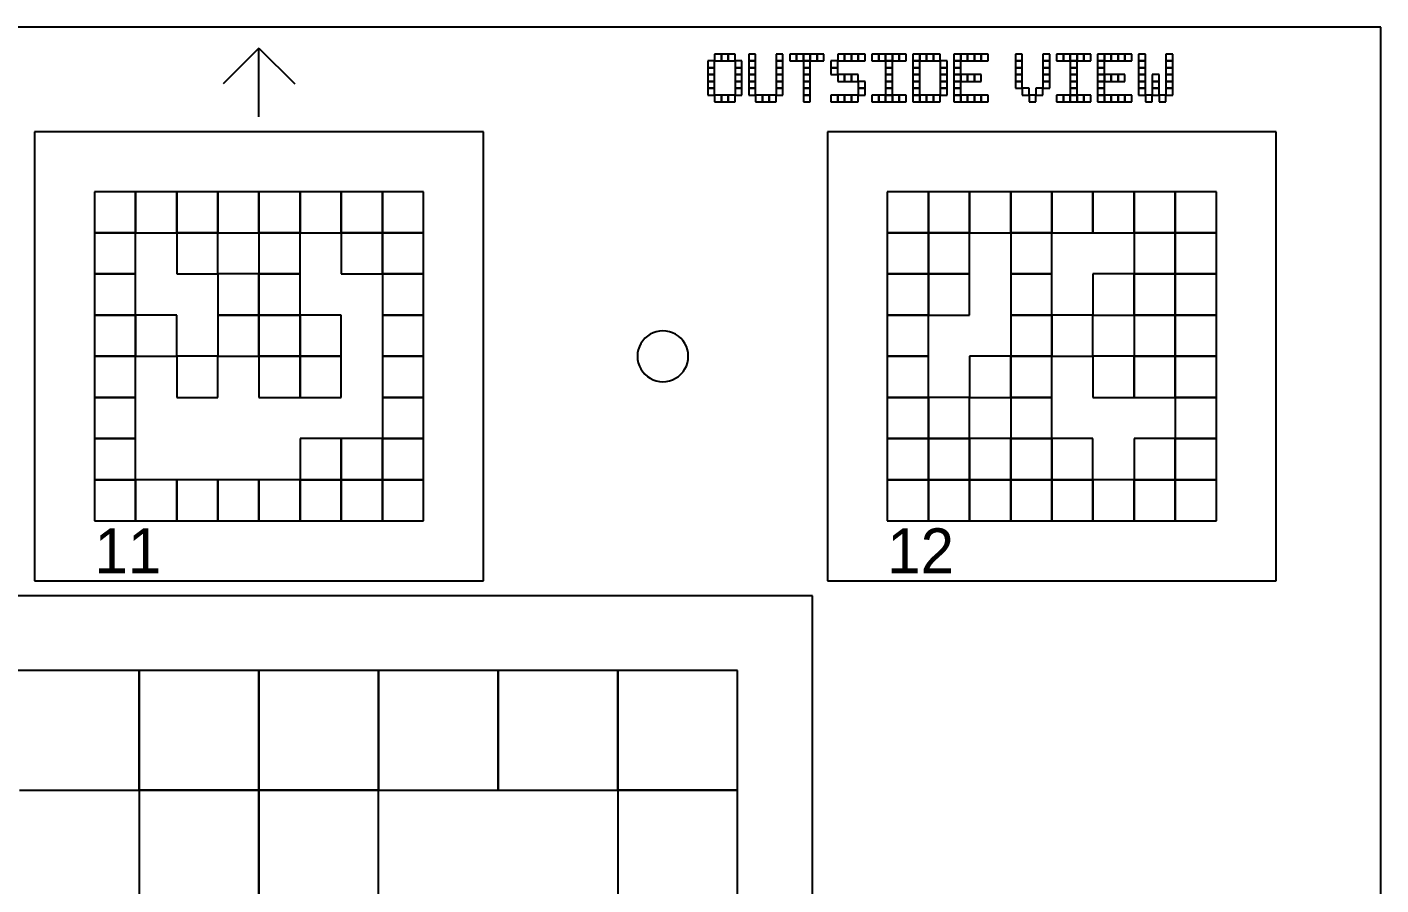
# Model space of a CAD drawing. Extents: x 0 to 490, y -8 to 329.
# Drawn here: x 229.5 to 320, y 262.7 to 320 of the extents above; entities that cross this region are included whole.
import ezdxf

# ---------------------------------------------------------------- set-up
doc = ezdxf.new("R2010")
doc.units = 0
for name, color, linetype in [('BLACK_POCKET', 7, 'CONTINUOUS'), ('BOARD_TEXT', 2, 'CONTINUOUS'), ('CUT', 1, 'CONTINUOUS'), ('LABEL', 3, 'CONTINUOUS'), ('MOUNT_HOLE', 5, 'CONTINUOUS'), ('ORIENTATION', 1, 'CONTINUOUS'), ('QUIET_ZONE', 4, 'CONTINUOUS'), ('TAG_BOUNDARY', 8, 'CONTINUOUS')]:
    doc.layers.add(name, color=color, linetype=linetype)

msp = doc.modelspace()

# ---------------------------------------------------------------- linework, layer by layer
at = {"layer": 'BLACK_POCKET'}
for p, q in [((236.75, 309), (234, 309)), ((234, 309), (234, 306.25)), ((236.75, 306.25), (236.75, 309)), ((239.5, 309), (236.75, 309)), ((236.75, 309), (236.75, 306.25)), ((239.5, 306.25), (239.5, 309)), ((242.25, 309), (239.5, 309)), ((239.5, 309), (239.5, 306.25)), ((242.25, 306.25), (242.25, 309)), ((245, 309), (242.25, 309)), ((242.25, 309), (242.25, 306.25)), ((245, 306.25), (245, 309)), ((247.75, 309), (245, 309)), ((245, 309), (245, 306.25)), ((247.75, 306.25), (247.75, 309)), ((250.5, 309), (247.75, 309)), ((247.75, 309), (247.75, 306.25)), ((250.5, 306.25), (250.5, 309)), ((253.25, 309), (250.5, 309)), ((250.5, 309), (250.5, 306.25)), ((253.25, 306.25), (253.25, 309)), ((256, 309), (253.25, 309)), ((253.25, 309), (253.25, 306.25)), ((256, 306.25), (256, 309)), ((289.75, 309), (287, 309)), ((287, 309), (287, 306.25)), ((289.75, 306.25), (289.75, 309)), ((292.5, 309), (289.75, 309)), ((289.75, 309), (289.75, 306.25)), ((292.5, 306.25), (292.5, 309)), ((295.25, 309), (292.5, 309)), ((292.5, 309), (292.5, 306.25)), ((295.25, 306.25), (295.25, 309)), ((298, 309), (295.25, 309)), ((295.25, 309), (295.25, 306.25)), ((298, 306.25), (298, 309)), ((300.75, 309), (298, 309)), ((298, 309), (298, 306.25)), ((300.75, 306.25), (300.75, 309)), ((303.5, 309), (300.75, 309)), ((300.75, 309), (300.75, 306.25)), ((303.5, 306.25), (303.5, 309)), ((306.25, 309), (303.5, 309)), ((303.5, 309), (303.5, 306.25)), ((306.25, 306.25), (306.25, 309)), ((309, 309), (306.25, 309)), ((306.25, 309), (306.25, 306.25)), ((309, 306.25), (309, 309)), ((234, 306.25), (236.75, 306.25)), ((236.75, 306.25), (234, 306.25)), ((234, 306.25), (234, 303.5)), ((236.75, 306.25), (239.5, 306.25)), ((236.75, 303.5), (236.75, 306.25)), ((239.5, 306.25), (242.25, 306.25)), ((242.25, 306.25), (239.5, 306.25)), ((239.5, 306.25), (239.5, 303.5)), ((242.25, 306.25), (245, 306.25)), ((242.25, 303.5), (242.25, 306.25)), ((245, 306.25), (247.75, 306.25)), ((247.75, 306.25), (245, 306.25)), ((245, 306.25), (245, 303.5)), ((247.75, 306.25), (250.5, 306.25)), ((247.75, 303.5), (247.75, 306.25)), ((250.5, 306.25), (253.25, 306.25)), ((253.25, 306.25), (250.5, 306.25)), ((250.5, 306.25), (250.5, 303.5)), ((253.25, 306.25), (256, 306.25)), ((253.25, 303.5), (253.25, 306.25)), ((256, 306.25), (253.25, 306.25)), ((253.25, 306.25), (253.25, 303.5)), ((256, 303.5), (256, 306.25)), ((287, 306.25), (289.75, 306.25)), ((289.75, 306.25), (287, 306.25)), ((287, 306.25), (287, 303.5)), ((289.75, 306.25), (292.5, 306.25)), ((289.75, 303.5), (289.75, 306.25)), ((292.5, 306.25), (289.75, 306.25)), ((289.75, 306.25), (289.75, 303.5)), ((292.5, 306.25), (295.25, 306.25)), ((292.5, 303.5), (292.5, 306.25)), ((295.25, 306.25), (298, 306.25)), ((298, 306.25), (295.25, 306.25)), ((295.25, 306.25), (295.25, 303.5)), ((298, 306.25), (300.75, 306.25)), ((298, 303.5), (298, 306.25)), ((300.75, 306.25), (303.5, 306.25)), ((303.5, 306.25), (306.25, 306.25)), ((306.25, 306.25), (303.5, 306.25)), ((303.5, 306.25), (303.5, 303.5)), ((306.25, 306.25), (309, 306.25)), ((306.25, 303.5), (306.25, 306.25)), ((309, 306.25), (306.25, 306.25)), ((306.25, 306.25), (306.25, 303.5)), ((309, 303.5), (309, 306.25)), ((234, 303.5), (236.75, 303.5)), ((236.75, 303.5), (234, 303.5)), ((234, 303.5), (234, 300.75)), ((236.75, 300.75), (236.75, 303.5)), ((239.5, 303.5), (242.25, 303.5)), ((245, 303.5), (242.25, 303.5)), ((242.25, 303.5), (242.25, 300.75)), ((245, 303.5), (247.75, 303.5)), ((245, 300.75), (245, 303.5)), ((247.75, 303.5), (245, 303.5)), ((245, 303.5), (245, 300.75)), ((247.75, 300.75), (247.75, 303.5)), ((250.5, 303.5), (253.25, 303.5)), ((253.25, 303.5), (256, 303.5)), ((256, 303.5), (253.25, 303.5)), ((253.25, 303.5), (253.25, 300.75)), ((256, 300.75), (256, 303.5)), ((287, 303.5), (289.75, 303.5)), ((289.75, 303.5), (287, 303.5)), ((287, 303.5), (287, 300.75)), ((289.75, 303.5), (292.5, 303.5)), ((289.75, 300.75), (289.75, 303.5)), ((292.5, 303.5), (289.75, 303.5)), ((289.75, 303.5), (289.75, 300.75)), ((292.5, 300.75), (292.5, 303.5)), ((295.25, 303.5), (298, 303.5)), ((298, 303.5), (295.25, 303.5)), ((295.25, 303.5), (295.25, 300.75)), ((298, 300.75), (298, 303.5)), ((303.5, 303.5), (300.75, 303.5)), ((300.75, 303.5), (300.75, 300.75)), ((303.5, 303.5), (306.25, 303.5)), ((303.5, 300.75), (303.5, 303.5)), ((306.25, 303.5), (303.5, 303.5)), ((303.5, 303.5), (303.5, 300.75)), ((306.25, 303.5), (309, 303.5)), ((306.25, 300.75), (306.25, 303.5)), ((309, 303.5), (306.25, 303.5)), ((306.25, 303.5), (306.25, 300.75)), ((309, 300.75), (309, 303.5)), ((234, 300.75), (236.75, 300.75)), ((236.75, 300.75), (234, 300.75)), ((234, 300.75), (234, 298)), ((236.75, 298), (236.75, 300.75)), ((239.5, 300.75), (236.75, 300.75)), ((236.75, 300.75), (236.75, 298)), ((239.5, 298), (239.5, 300.75)), ((242.25, 300.75), (245, 300.75)), ((245, 300.75), (242.25, 300.75)), ((242.25, 300.75), (242.25, 298)), ((245, 300.75), (247.75, 300.75)), ((245, 298), (245, 300.75)), ((247.75, 300.75), (245, 300.75)), ((245, 300.75), (245, 298)), ((247.75, 298), (247.75, 300.75)), ((250.5, 300.75), (247.75, 300.75)), ((247.75, 300.75), (247.75, 298)), ((250.5, 298), (250.5, 300.75)), ((253.25, 300.75), (256, 300.75)), ((256, 300.75), (253.25, 300.75)), ((253.25, 300.75), (253.25, 298)), ((256, 298), (256, 300.75)), ((287, 300.75), (289.75, 300.75)), ((289.75, 300.75), (287, 300.75)), ((287, 300.75), (287, 298)), ((289.75, 300.75), (292.5, 300.75)), ((289.75, 298), (289.75, 300.75)), ((295.25, 300.75), (298, 300.75)), ((298, 300.75), (295.25, 300.75)), ((295.25, 300.75), (295.25, 298)), ((298, 298), (298, 300.75)), ((300.75, 300.75), (298, 300.75)), ((298, 300.75), (298, 298)), ((300.75, 300.75), (303.5, 300.75)), ((300.75, 298), (300.75, 300.75)), ((303.5, 300.75), (306.25, 300.75)), ((306.25, 300.75), (303.5, 300.75)), ((303.5, 300.75), (303.5, 298)), ((306.25, 300.75), (309, 300.75)), ((306.25, 298), (306.25, 300.75)), ((309, 300.75), (306.25, 300.75)), ((306.25, 300.75), (306.25, 298)), ((309, 298), (309, 300.75)), ((234, 298), (236.75, 298)), ((236.75, 298), (234, 298)), ((234, 298), (234, 295.25)), ((236.75, 298), (239.5, 298)), ((236.75, 295.25), (236.75, 298)), ((242.25, 298), (239.5, 298)), ((239.5, 298), (239.5, 295.25)), ((242.25, 298), (245, 298)), ((242.25, 295.25), (242.25, 298)), ((245, 298), (247.75, 298)), ((247.75, 298), (245, 298)), ((245, 298), (245, 295.25)), ((247.75, 298), (250.5, 298)), ((247.75, 295.25), (247.75, 298)), ((250.5, 298), (247.75, 298)), ((247.75, 298), (247.75, 295.25)), ((250.5, 295.25), (250.5, 298)), ((253.25, 298), (256, 298)), ((256, 298), (253.25, 298)), ((253.25, 298), (253.25, 295.25)), ((256, 295.25), (256, 298)), ((287, 298), (289.75, 298)), ((289.75, 298), (287, 298)), ((287, 298), (287, 295.25)), ((289.75, 295.25), (289.75, 298)), ((295.25, 298), (292.5, 298)), ((292.5, 298), (292.5, 295.25)), ((295.25, 298), (298, 298)), ((295.25, 295.25), (295.25, 298)), ((298, 298), (295.25, 298)), ((295.25, 298), (295.25, 295.25)), ((298, 298), (300.75, 298)), ((298, 295.25), (298, 298)), ((303.5, 298), (300.75, 298)), ((300.75, 298), (300.75, 295.25)), ((303.5, 298), (306.25, 298)), ((303.5, 295.25), (303.5, 298)), ((306.25, 298), (303.5, 298)), ((303.5, 298), (303.5, 295.25)), ((306.25, 298), (309, 298)), ((306.25, 295.25), (306.25, 298)), ((309, 298), (306.25, 298)), ((306.25, 298), (306.25, 295.25)), ((309, 295.25), (309, 298)), ((234, 295.25), (236.75, 295.25)), ((236.75, 295.25), (234, 295.25)), ((234, 295.25), (234, 292.5)), ((236.75, 292.5), (236.75, 295.25)), ((239.5, 295.25), (242.25, 295.25)), ((245, 295.25), (247.75, 295.25)), ((247.75, 295.25), (250.5, 295.25)), ((253.25, 295.25), (256, 295.25)), ((256, 295.25), (253.25, 295.25)), ((253.25, 295.25), (253.25, 292.5)), ((256, 292.5), (256, 295.25)), ((287, 295.25), (289.75, 295.25)), ((289.75, 295.25), (287, 295.25)), ((287, 295.25), (287, 292.5)), ((289.75, 292.5), (289.75, 295.25)), ((292.5, 295.25), (289.75, 295.25)), ((289.75, 295.25), (289.75, 292.5)), ((292.5, 295.25), (295.25, 295.25)), ((292.5, 292.5), (292.5, 295.25)), ((295.25, 295.25), (298, 295.25)), ((298, 295.25), (295.25, 295.25)), ((295.25, 295.25), (295.25, 292.5)), ((298, 292.5), (298, 295.25)), ((300.75, 295.25), (303.5, 295.25)), ((303.5, 295.25), (306.25, 295.25)), ((306.25, 295.25), (309, 295.25)), ((309, 295.25), (306.25, 295.25)), ((306.25, 295.25), (306.25, 292.5)), ((309, 292.5), (309, 295.25)), ((234, 292.5), (236.75, 292.5)), ((236.75, 292.5), (234, 292.5)), ((234, 292.5), (234, 289.75)), ((236.75, 289.75), (236.75, 292.5)), ((250.5, 292.5), (247.75, 292.5)), ((247.75, 292.5), (247.75, 289.75)), ((250.5, 289.75), (250.5, 292.5)), ((253.25, 292.5), (250.5, 292.5)), ((250.5, 292.5), (250.5, 289.75)), ((253.25, 292.5), (256, 292.5)), ((253.25, 289.75), (253.25, 292.5)), ((256, 292.5), (253.25, 292.5)), ((253.25, 292.5), (253.25, 289.75)), ((256, 289.75), (256, 292.5)), ((287, 292.5), (289.75, 292.5)), ((289.75, 292.5), (287, 292.5)), ((287, 292.5), (287, 289.75)), ((289.75, 292.5), (292.5, 292.5)), ((289.75, 289.75), (289.75, 292.5)), ((292.5, 292.5), (289.75, 292.5)), ((289.75, 292.5), (289.75, 289.75)), ((292.5, 289.75), (292.5, 292.5)), ((295.25, 292.5), (292.5, 292.5)), ((292.5, 292.5), (292.5, 289.75)), ((295.25, 292.5), (298, 292.5)), ((295.25, 289.75), (295.25, 292.5)), ((298, 292.5), (295.25, 292.5)), ((295.25, 292.5), (295.25, 289.75)), ((298, 289.75), (298, 292.5)), ((300.75, 292.5), (298, 292.5)), ((298, 292.5), (298, 289.75)), ((300.75, 289.75), (300.75, 292.5)), ((306.25, 292.5), (303.5, 292.5)), ((303.5, 292.5), (303.5, 289.75)), ((306.25, 292.5), (309, 292.5)), ((306.25, 289.75), (306.25, 292.5)), ((309, 292.5), (306.25, 292.5)), ((306.25, 292.5), (306.25, 289.75)), ((309, 289.75), (309, 292.5)), ((234, 289.75), (236.75, 289.75)), ((236.75, 289.75), (234, 289.75)), ((234, 289.75), (234, 287)), ((236.75, 287), (236.75, 289.75)), ((239.5, 289.75), (236.75, 289.75)), ((236.75, 289.75), (236.75, 287)), ((239.5, 287), (239.5, 289.75)), ((242.25, 289.75), (239.5, 289.75)), ((239.5, 289.75), (239.5, 287)), ((242.25, 287), (242.25, 289.75)), ((245, 289.75), (242.25, 289.75)), ((242.25, 289.75), (242.25, 287)), ((245, 287), (245, 289.75)), ((247.75, 289.75), (245, 289.75)), ((245, 289.75), (245, 287)), ((247.75, 289.75), (250.5, 289.75)), ((247.75, 287), (247.75, 289.75)), ((250.5, 289.75), (247.75, 289.75)), ((247.75, 289.75), (247.75, 287)), ((250.5, 289.75), (253.25, 289.75)), ((250.5, 287), (250.5, 289.75)), ((253.25, 289.75), (250.5, 289.75)), ((250.5, 289.75), (250.5, 287)), ((253.25, 289.75), (256, 289.75)), ((253.25, 287), (253.25, 289.75)), ((256, 289.75), (253.25, 289.75)), ((253.25, 289.75), (253.25, 287)), ((256, 287), (256, 289.75)), ((287, 289.75), (289.75, 289.75)), ((289.75, 289.75), (287, 289.75)), ((287, 289.75), (287, 287)), ((289.75, 289.75), (292.5, 289.75)), ((289.75, 287), (289.75, 289.75)), ((292.5, 289.75), (289.75, 289.75)), ((289.75, 289.75), (289.75, 287)), ((292.5, 289.75), (295.25, 289.75)), ((292.5, 287), (292.5, 289.75)), ((295.25, 289.75), (292.5, 289.75)), ((292.5, 289.75), (292.5, 287)), ((295.25, 289.75), (298, 289.75)), ((295.25, 287), (295.25, 289.75)), ((298, 289.75), (295.25, 289.75)), ((295.25, 289.75), (295.25, 287)), ((298, 289.75), (300.75, 289.75)), ((298, 287), (298, 289.75)), ((300.75, 289.75), (298, 289.75)), ((298, 289.75), (298, 287)), ((300.75, 287), (300.75, 289.75)), ((303.5, 289.75), (300.75, 289.75)), ((300.75, 289.75), (300.75, 287)), ((303.5, 289.75), (306.25, 289.75)), ((303.5, 287), (303.5, 289.75)), ((306.25, 289.75), (303.5, 289.75)), ((303.5, 289.75), (303.5, 287)), ((306.25, 289.75), (309, 289.75)), ((306.25, 287), (306.25, 289.75)), ((309, 289.75), (306.25, 289.75)), ((306.25, 289.75), (306.25, 287)), ((309, 287), (309, 289.75)), ((234, 287), (236.75, 287)), ((236.75, 287), (239.5, 287)), ((239.5, 287), (242.25, 287)), ((242.25, 287), (245, 287)), ((245, 287), (247.75, 287)), ((247.75, 287), (250.5, 287)), ((250.5, 287), (253.25, 287)), ((253.25, 287), (256, 287)), ((287, 287), (289.75, 287)), ((289.75, 287), (292.5, 287)), ((292.5, 287), (295.25, 287)), ((295.25, 287), (298, 287)), ((298, 287), (300.75, 287)), ((300.75, 287), (303.5, 287)), ((303.5, 287), (306.25, 287)), ((306.25, 287), (309, 287)), ((237, 277), (229, 277)), ((237, 269), (237, 277)), ((245, 277), (237, 277)), ((237, 277), (237, 269)), ((245, 269), (245, 277)), ((253, 277), (245, 277)), ((245, 277), (245, 269)), ((253, 269), (253, 277)), ((261, 277), (253, 277)), ((253, 277), (253, 269)), ((261, 269), (261, 277)), ((269, 277), (261, 277)), ((261, 277), (261, 269)), ((269, 269), (269, 277)), ((277, 277), (269, 277)), ((269, 277), (269, 269)), ((277, 269), (277, 277)), ((229, 269), (237, 269)), ((237, 269), (245, 269)), ((245, 269), (237, 269)), ((237, 269), (237, 261)), ((245, 269), (253, 269)), ((245, 261), (245, 269)), ((253, 269), (245, 269)), ((245, 269), (245, 261)), ((253, 269), (261, 269)), ((253, 261), (253, 269)), ((261, 269), (269, 269)), ((269, 269), (277, 269)), ((277, 269), (269, 269)), ((269, 269), (269, 261)), ((277, 261), (277, 269))]:
    msp.add_line(p, q, dxfattribs=at)
at = {"layer": 'BOARD_TEXT'}
for p, q in [((275.457143, 317.742857), (275, 317.742857)), ((275, 317.742857), (275, 317.285714)), ((275.914286, 318.2), (275.457143, 318.2)), ((275.457143, 318.2), (275.457143, 317.742857)), ((275.457143, 317.742857), (275.914286, 317.742857)), ((275.457143, 317.285714), (275.457143, 317.742857)), ((275.914286, 317.742857), (275.914286, 318.2)), ((276.371429, 318.2), (275.914286, 318.2)), ((275.914286, 318.2), (275.914286, 317.742857)), ((275.914286, 317.742857), (276.371429, 317.742857)), ((276.371429, 317.742857), (276.371429, 318.2)), ((276.828571, 318.2), (276.371429, 318.2)), ((276.371429, 318.2), (276.371429, 317.742857)), ((276.371429, 317.742857), (276.828571, 317.742857)), ((276.828571, 317.742857), (276.828571, 318.2)), ((277.285714, 317.742857), (276.828571, 317.742857)), ((276.828571, 317.742857), (276.828571, 317.285714)), ((277.285714, 317.285714), (277.285714, 317.742857)), ((278.2, 318.2), (277.742857, 318.2)), ((277.742857, 318.2), (277.742857, 317.742857)), ((277.742857, 317.742857), (278.2, 317.742857)), ((278.2, 317.742857), (277.742857, 317.742857)), ((277.742857, 317.742857), (277.742857, 317.285714)), ((278.2, 317.742857), (278.2, 318.2)), ((278.2, 317.285714), (278.2, 317.742857)), ((280.028571, 318.2), (279.571429, 318.2)), ((279.571429, 318.2), (279.571429, 317.742857)), ((279.571429, 317.742857), (280.028571, 317.742857)), ((280.028571, 317.742857), (279.571429, 317.742857)), ((279.571429, 317.742857), (279.571429, 317.285714)), ((280.028571, 317.742857), (280.028571, 318.2)), ((280.028571, 317.285714), (280.028571, 317.742857)), ((280.942857, 318.2), (280.485714, 318.2)), ((280.485714, 318.2), (280.485714, 317.742857)), ((280.485714, 317.742857), (280.942857, 317.742857)), ((280.942857, 317.742857), (280.942857, 318.2)), ((281.4, 318.2), (280.942857, 318.2)), ((280.942857, 318.2), (280.942857, 317.742857)), ((280.942857, 317.742857), (281.4, 317.742857)), ((281.4, 317.742857), (281.4, 318.2)), ((281.857143, 318.2), (281.4, 318.2)), ((281.4, 318.2), (281.4, 317.742857)), ((281.4, 317.742857), (281.857143, 317.742857)), ((281.857143, 317.742857), (281.4, 317.742857)), ((281.4, 317.742857), (281.4, 317.285714)), ((281.857143, 317.742857), (281.857143, 318.2)), ((282.314286, 318.2), (281.857143, 318.2)), ((281.857143, 318.2), (281.857143, 317.742857)), ((281.857143, 317.742857), (282.314286, 317.742857)), ((281.857143, 317.285714), (281.857143, 317.742857)), ((282.314286, 317.742857), (282.314286, 318.2)), ((282.771429, 318.2), (282.314286, 318.2)), ((282.314286, 318.2), (282.314286, 317.742857)), ((282.314286, 317.742857), (282.771429, 317.742857)), ((282.771429, 317.742857), (282.771429, 318.2)), ((283.685714, 317.742857), (283.228571, 317.742857)), ((283.228571, 317.742857), (283.228571, 317.285714)), ((284.142857, 318.2), (283.685714, 318.2)), ((283.685714, 318.2), (283.685714, 317.742857)), ((283.685714, 317.742857), (284.142857, 317.742857)), ((283.685714, 317.285714), (283.685714, 317.742857)), ((284.142857, 317.742857), (284.142857, 318.2)), ((284.6, 318.2), (284.142857, 318.2)), ((284.142857, 318.2), (284.142857, 317.742857)), ((284.142857, 317.742857), (284.6, 317.742857)), ((284.6, 317.742857), (284.6, 318.2)), ((285.057143, 318.2), (284.6, 318.2)), ((284.6, 318.2), (284.6, 317.742857)), ((284.6, 317.742857), (285.057143, 317.742857)), ((285.057143, 317.742857), (285.057143, 318.2)), ((285.514286, 318.2), (285.057143, 318.2)), ((285.057143, 318.2), (285.057143, 317.742857)), ((285.057143, 317.742857), (285.514286, 317.742857)), ((285.514286, 317.742857), (285.514286, 318.2)), ((286.428571, 318.2), (285.971429, 318.2)), ((285.971429, 318.2), (285.971429, 317.742857)), ((285.971429, 317.742857), (286.428571, 317.742857)), ((286.428571, 317.742857), (286.428571, 318.2)), ((286.885714, 318.2), (286.428571, 318.2)), ((286.428571, 318.2), (286.428571, 317.742857)), ((286.428571, 317.742857), (286.885714, 317.742857)), ((286.885714, 317.742857), (286.885714, 318.2)), ((287.342857, 318.2), (286.885714, 318.2)), ((286.885714, 318.2), (286.885714, 317.742857)), ((286.885714, 317.742857), (287.342857, 317.742857)), ((287.342857, 317.742857), (286.885714, 317.742857)), ((286.885714, 317.742857), (286.885714, 317.285714)), ((287.342857, 317.742857), (287.342857, 318.2)), ((287.8, 318.2), (287.342857, 318.2)), ((287.342857, 318.2), (287.342857, 317.742857)), ((287.342857, 317.742857), (287.8, 317.742857)), ((287.342857, 317.285714), (287.342857, 317.742857)), ((287.8, 317.742857), (287.8, 318.2)), ((288.257143, 318.2), (287.8, 318.2)), ((287.8, 318.2), (287.8, 317.742857)), ((287.8, 317.742857), (288.257143, 317.742857)), ((288.257143, 317.742857), (288.257143, 318.2)), ((289.171429, 318.2), (288.714286, 318.2)), ((288.714286, 318.2), (288.714286, 317.742857)), ((288.714286, 317.742857), (289.171429, 317.742857)), ((289.171429, 317.742857), (288.714286, 317.742857)), ((288.714286, 317.742857), (288.714286, 317.285714)), ((289.171429, 317.742857), (289.171429, 318.2)), ((289.628571, 318.2), (289.171429, 318.2)), ((289.171429, 318.2), (289.171429, 317.742857)), ((289.171429, 317.742857), (289.628571, 317.742857)), ((289.171429, 317.285714), (289.171429, 317.742857)), ((289.628571, 317.742857), (289.628571, 318.2)), ((290.085714, 318.2), (289.628571, 318.2)), ((289.628571, 318.2), (289.628571, 317.742857)), ((289.628571, 317.742857), (290.085714, 317.742857)), ((290.085714, 317.742857), (290.085714, 318.2)), ((290.542857, 318.2), (290.085714, 318.2)), ((290.085714, 318.2), (290.085714, 317.742857)), ((290.085714, 317.742857), (290.542857, 317.742857)), ((290.542857, 317.742857), (290.542857, 318.2)), ((291, 317.742857), (290.542857, 317.742857)), ((290.542857, 317.742857), (290.542857, 317.285714)), ((291, 317.285714), (291, 317.742857)), ((291.914286, 318.2), (291.457143, 318.2)), ((291.457143, 318.2), (291.457143, 317.742857)), ((291.457143, 317.742857), (291.914286, 317.742857)), ((291.914286, 317.742857), (291.457143, 317.742857)), ((291.457143, 317.742857), (291.457143, 317.285714)), ((291.914286, 317.742857), (291.914286, 318.2)), ((292.371429, 318.2), (291.914286, 318.2)), ((291.914286, 318.2), (291.914286, 317.742857)), ((291.914286, 317.742857), (292.371429, 317.742857)), ((291.914286, 317.285714), (291.914286, 317.742857)), ((292.371429, 317.742857), (292.371429, 318.2)), ((292.828571, 318.2), (292.371429, 318.2)), ((292.371429, 318.2), (292.371429, 317.742857)), ((292.371429, 317.742857), (292.828571, 317.742857)), ((292.828571, 317.742857), (292.828571, 318.2)), ((293.285714, 318.2), (292.828571, 318.2)), ((292.828571, 318.2), (292.828571, 317.742857)), ((292.828571, 317.742857), (293.285714, 317.742857)), ((293.285714, 317.742857), (293.285714, 318.2)), ((293.742857, 318.2), (293.285714, 318.2)), ((293.285714, 318.2), (293.285714, 317.742857)), ((293.285714, 317.742857), (293.742857, 317.742857)), ((293.742857, 317.742857), (293.742857, 318.2)), ((296.028571, 318.2), (295.571429, 318.2)), ((295.571429, 318.2), (295.571429, 317.742857)), ((295.571429, 317.742857), (296.028571, 317.742857)), ((296.028571, 317.742857), (295.571429, 317.742857)), ((295.571429, 317.742857), (295.571429, 317.285714)), ((296.028571, 317.742857), (296.028571, 318.2)), ((296.028571, 317.285714), (296.028571, 317.742857)), ((297.857143, 318.2), (297.4, 318.2)), ((297.4, 318.2), (297.4, 317.742857)), ((297.4, 317.742857), (297.857143, 317.742857)), ((297.857143, 317.742857), (297.4, 317.742857)), ((297.4, 317.742857), (297.4, 317.285714)), ((297.857143, 317.742857), (297.857143, 318.2)), ((297.857143, 317.285714), (297.857143, 317.742857)), ((298.771429, 318.2), (298.314286, 318.2)), ((298.314286, 318.2), (298.314286, 317.742857)), ((298.314286, 317.742857), (298.771429, 317.742857)), ((298.771429, 317.742857), (298.771429, 318.2)), ((299.228571, 318.2), (298.771429, 318.2)), ((298.771429, 318.2), (298.771429, 317.742857)), ((298.771429, 317.742857), (299.228571, 317.742857)), ((299.228571, 317.742857), (299.228571, 318.2)), ((299.685714, 318.2), (299.228571, 318.2)), ((299.228571, 318.2), (299.228571, 317.742857)), ((299.228571, 317.742857), (299.685714, 317.742857)), ((299.685714, 317.742857), (299.228571, 317.742857)), ((299.228571, 317.742857), (299.228571, 317.285714)), ((299.685714, 317.742857), (299.685714, 318.2)), ((300.142857, 318.2), (299.685714, 318.2)), ((299.685714, 318.2), (299.685714, 317.742857)), ((299.685714, 317.742857), (300.142857, 317.742857)), ((299.685714, 317.285714), (299.685714, 317.742857)), ((300.142857, 317.742857), (300.142857, 318.2)), ((300.6, 318.2), (300.142857, 318.2)), ((300.142857, 318.2), (300.142857, 317.742857)), ((300.142857, 317.742857), (300.6, 317.742857)), ((300.6, 317.742857), (300.6, 318.2)), ((301.514286, 318.2), (301.057143, 318.2)), ((301.057143, 318.2), (301.057143, 317.742857)), ((301.057143, 317.742857), (301.514286, 317.742857)), ((301.514286, 317.742857), (301.057143, 317.742857)), ((301.057143, 317.742857), (301.057143, 317.285714)), ((301.514286, 317.742857), (301.514286, 318.2)), ((301.971429, 318.2), (301.514286, 318.2)), ((301.514286, 318.2), (301.514286, 317.742857)), ((301.514286, 317.742857), (301.971429, 317.742857)), ((301.514286, 317.285714), (301.514286, 317.742857)), ((301.971429, 317.742857), (301.971429, 318.2)), ((302.428571, 318.2), (301.971429, 318.2)), ((301.971429, 318.2), (301.971429, 317.742857)), ((301.971429, 317.742857), (302.428571, 317.742857)), ((302.428571, 317.742857), (302.428571, 318.2)), ((302.885714, 318.2), (302.428571, 318.2)), ((302.428571, 318.2), (302.428571, 317.742857)), ((302.428571, 317.742857), (302.885714, 317.742857)), ((302.885714, 317.742857), (302.885714, 318.2)), ((303.342857, 318.2), (302.885714, 318.2)), ((302.885714, 318.2), (302.885714, 317.742857)), ((302.885714, 317.742857), (303.342857, 317.742857)), ((303.342857, 317.742857), (303.342857, 318.2)), ((304.257143, 318.2), (303.8, 318.2)), ((303.8, 318.2), (303.8, 317.742857)), ((303.8, 317.742857), (304.257143, 317.742857)), ((304.257143, 317.742857), (303.8, 317.742857)), ((303.8, 317.742857), (303.8, 317.285714)), ((304.257143, 317.742857), (304.257143, 318.2)), ((304.257143, 317.285714), (304.257143, 317.742857)), ((306.085714, 318.2), (305.628571, 318.2)), ((305.628571, 318.2), (305.628571, 317.742857)), ((305.628571, 317.742857), (306.085714, 317.742857)), ((306.085714, 317.742857), (305.628571, 317.742857)), ((305.628571, 317.742857), (305.628571, 317.285714)), ((306.085714, 317.742857), (306.085714, 318.2)), ((306.085714, 317.285714), (306.085714, 317.742857)), ((275, 317.285714), (275.457143, 317.285714)), ((275.457143, 317.285714), (275, 317.285714)), ((275, 317.285714), (275, 316.828571)), ((275, 316.828571), (275.457143, 316.828571)), ((275.457143, 316.828571), (275, 316.828571)), ((275, 316.828571), (275, 316.371429)), ((275.457143, 316.828571), (275.457143, 317.285714)), ((275.457143, 316.371429), (275.457143, 316.828571)), ((276.828571, 317.285714), (277.285714, 317.285714)), ((277.285714, 317.285714), (276.828571, 317.285714)), ((276.828571, 317.285714), (276.828571, 316.828571)), ((276.828571, 316.828571), (277.285714, 316.828571)), ((277.285714, 316.828571), (276.828571, 316.828571)), ((276.828571, 316.828571), (276.828571, 316.371429)), ((277.285714, 316.828571), (277.285714, 317.285714)), ((277.285714, 316.371429), (277.285714, 316.828571)), ((277.742857, 317.285714), (278.2, 317.285714)), ((278.2, 317.285714), (277.742857, 317.285714)), ((277.742857, 317.285714), (277.742857, 316.828571)), ((277.742857, 316.828571), (278.2, 316.828571)), ((278.2, 316.828571), (277.742857, 316.828571)), ((277.742857, 316.828571), (277.742857, 316.371429)), ((278.2, 316.828571), (278.2, 317.285714)), ((278.2, 316.371429), (278.2, 316.828571)), ((279.571429, 317.285714), (280.028571, 317.285714)), ((280.028571, 317.285714), (279.571429, 317.285714)), ((279.571429, 317.285714), (279.571429, 316.828571)), ((279.571429, 316.828571), (280.028571, 316.828571)), ((280.028571, 316.828571), (279.571429, 316.828571)), ((279.571429, 316.828571), (279.571429, 316.371429)), ((280.028571, 316.828571), (280.028571, 317.285714)), ((280.028571, 316.371429), (280.028571, 316.828571)), ((281.4, 317.285714), (281.857143, 317.285714)), ((281.857143, 317.285714), (281.4, 317.285714)), ((281.4, 317.285714), (281.4, 316.828571)), ((281.4, 316.828571), (281.857143, 316.828571)), ((281.857143, 316.828571), (281.4, 316.828571)), ((281.4, 316.828571), (281.4, 316.371429)), ((281.857143, 316.828571), (281.857143, 317.285714)), ((281.857143, 316.371429), (281.857143, 316.828571)), ((283.228571, 317.285714), (283.685714, 317.285714)), ((283.685714, 317.285714), (283.228571, 317.285714)), ((283.228571, 317.285714), (283.228571, 316.828571)), ((283.228571, 316.828571), (283.685714, 316.828571)), ((283.685714, 316.828571), (283.685714, 317.285714)), ((284.142857, 316.828571), (283.685714, 316.828571)), ((283.685714, 316.828571), (283.685714, 316.371429)), ((284.142857, 316.371429), (284.142857, 316.828571)), ((284.6, 316.828571), (284.142857, 316.828571)), ((284.142857, 316.828571), (284.142857, 316.371429)), ((284.6, 316.371429), (284.6, 316.828571)), ((285.057143, 316.828571), (284.6, 316.828571)), ((284.6, 316.828571), (284.6, 316.371429)), ((285.057143, 316.371429), (285.057143, 316.828571)), ((286.885714, 317.285714), (287.342857, 317.285714)), ((287.342857, 317.285714), (286.885714, 317.285714)), ((286.885714, 317.285714), (286.885714, 316.828571)), ((286.885714, 316.828571), (287.342857, 316.828571)), ((287.342857, 316.828571), (286.885714, 316.828571)), ((286.885714, 316.828571), (286.885714, 316.371429)), ((287.342857, 316.828571), (287.342857, 317.285714)), ((287.342857, 316.371429), (287.342857, 316.828571)), ((288.714286, 317.285714), (289.171429, 317.285714)), ((289.171429, 317.285714), (288.714286, 317.285714)), ((288.714286, 317.285714), (288.714286, 316.828571)), ((288.714286, 316.828571), (289.171429, 316.828571)), ((289.171429, 316.828571), (288.714286, 316.828571)), ((288.714286, 316.828571), (288.714286, 316.371429)), ((289.171429, 316.828571), (289.171429, 317.285714)), ((289.171429, 316.371429), (289.171429, 316.828571)), ((290.542857, 317.285714), (291, 317.285714)), ((291, 317.285714), (290.542857, 317.285714)), ((290.542857, 317.285714), (290.542857, 316.828571)), ((290.542857, 316.828571), (291, 316.828571)), ((291, 316.828571), (290.542857, 316.828571)), ((290.542857, 316.828571), (290.542857, 316.371429)), ((291, 316.828571), (291, 317.285714)), ((291, 316.371429), (291, 316.828571)), ((291.457143, 317.285714), (291.914286, 317.285714)), ((291.914286, 317.285714), (291.457143, 317.285714)), ((291.457143, 317.285714), (291.457143, 316.828571)), ((291.457143, 316.828571), (291.914286, 316.828571)), ((291.914286, 316.828571), (291.457143, 316.828571)), ((291.457143, 316.828571), (291.457143, 316.371429)), ((291.914286, 316.828571), (291.914286, 317.285714)), ((291.914286, 316.371429), (291.914286, 316.828571)), ((292.371429, 316.828571), (291.914286, 316.828571)), ((291.914286, 316.828571), (291.914286, 316.371429)), ((292.371429, 316.371429), (292.371429, 316.828571)), ((292.828571, 316.828571), (292.371429, 316.828571)), ((292.371429, 316.828571), (292.371429, 316.371429)), ((292.828571, 316.371429), (292.828571, 316.828571)), ((293.285714, 316.828571), (292.828571, 316.828571)), ((292.828571, 316.828571), (292.828571, 316.371429)), ((293.285714, 316.371429), (293.285714, 316.828571)), ((295.571429, 317.285714), (296.028571, 317.285714)), ((296.028571, 317.285714), (295.571429, 317.285714)), ((295.571429, 317.285714), (295.571429, 316.828571)), ((295.571429, 316.828571), (296.028571, 316.828571)), ((296.028571, 316.828571), (295.571429, 316.828571)), ((295.571429, 316.828571), (295.571429, 316.371429)), ((296.028571, 316.828571), (296.028571, 317.285714)), ((296.028571, 316.371429), (296.028571, 316.828571)), ((297.4, 317.285714), (297.857143, 317.285714)), ((297.857143, 317.285714), (297.4, 317.285714)), ((297.4, 317.285714), (297.4, 316.828571)), ((297.4, 316.828571), (297.857143, 316.828571)), ((297.857143, 316.828571), (297.4, 316.828571)), ((297.4, 316.828571), (297.4, 316.371429)), ((297.857143, 316.828571), (297.857143, 317.285714)), ((297.857143, 316.371429), (297.857143, 316.828571)), ((299.228571, 317.285714), (299.685714, 317.285714)), ((299.685714, 317.285714), (299.228571, 317.285714)), ((299.228571, 317.285714), (299.228571, 316.828571)), ((299.228571, 316.828571), (299.685714, 316.828571)), ((299.685714, 316.828571), (299.228571, 316.828571)), ((299.228571, 316.828571), (299.228571, 316.371429)), ((299.685714, 316.828571), (299.685714, 317.285714)), ((299.685714, 316.371429), (299.685714, 316.828571)), ((301.057143, 317.285714), (301.514286, 317.285714)), ((301.514286, 317.285714), (301.057143, 317.285714)), ((301.057143, 317.285714), (301.057143, 316.828571)), ((301.057143, 316.828571), (301.514286, 316.828571)), ((301.514286, 316.828571), (301.057143, 316.828571)), ((301.057143, 316.828571), (301.057143, 316.371429)), ((301.514286, 316.828571), (301.514286, 317.285714)), ((301.514286, 316.371429), (301.514286, 316.828571)), ((301.971429, 316.828571), (301.514286, 316.828571)), ((301.514286, 316.828571), (301.514286, 316.371429)), ((301.971429, 316.371429), (301.971429, 316.828571)), ((302.428571, 316.828571), (301.971429, 316.828571)), ((301.971429, 316.828571), (301.971429, 316.371429)), ((302.428571, 316.371429), (302.428571, 316.828571)), ((302.885714, 316.828571), (302.428571, 316.828571)), ((302.428571, 316.828571), (302.428571, 316.371429)), ((302.885714, 316.371429), (302.885714, 316.828571)), ((303.8, 317.285714), (304.257143, 317.285714)), ((304.257143, 317.285714), (303.8, 317.285714)), ((303.8, 317.285714), (303.8, 316.828571)), ((303.8, 316.828571), (304.257143, 316.828571)), ((304.257143, 316.828571), (303.8, 316.828571)), ((303.8, 316.828571), (303.8, 316.371429)), ((304.257143, 316.828571), (304.257143, 317.285714)), ((304.257143, 316.371429), (304.257143, 316.828571)), ((305.171429, 316.828571), (304.714286, 316.828571)), ((304.714286, 316.828571), (304.714286, 316.371429)), ((305.171429, 316.371429), (305.171429, 316.828571)), ((305.628571, 317.285714), (306.085714, 317.285714)), ((306.085714, 317.285714), (305.628571, 317.285714)), ((305.628571, 317.285714), (305.628571, 316.828571)), ((305.628571, 316.828571), (306.085714, 316.828571)), ((306.085714, 316.828571), (305.628571, 316.828571)), ((305.628571, 316.828571), (305.628571, 316.371429)), ((306.085714, 316.828571), (306.085714, 317.285714)), ((306.085714, 316.371429), (306.085714, 316.828571)), ((275, 316.371429), (275.457143, 316.371429)), ((275.457143, 316.371429), (275, 316.371429)), ((275, 316.371429), (275, 315.914286)), ((275, 315.914286), (275.457143, 315.914286)), ((275.457143, 315.914286), (275, 315.914286)), ((275, 315.914286), (275, 315.457143)), ((275.457143, 315.914286), (275.457143, 316.371429)), ((275.457143, 315.457143), (275.457143, 315.914286)), ((276.828571, 316.371429), (277.285714, 316.371429)), ((277.285714, 316.371429), (276.828571, 316.371429)), ((276.828571, 316.371429), (276.828571, 315.914286)), ((276.828571, 315.914286), (277.285714, 315.914286)), ((277.285714, 315.914286), (276.828571, 315.914286)), ((276.828571, 315.914286), (276.828571, 315.457143)), ((277.285714, 315.914286), (277.285714, 316.371429)), ((277.285714, 315.457143), (277.285714, 315.914286)), ((277.742857, 316.371429), (278.2, 316.371429)), ((278.2, 316.371429), (277.742857, 316.371429)), ((277.742857, 316.371429), (277.742857, 315.914286)), ((277.742857, 315.914286), (278.2, 315.914286)), ((278.2, 315.914286), (277.742857, 315.914286)), ((277.742857, 315.914286), (277.742857, 315.457143)), ((278.2, 315.914286), (278.2, 316.371429)), ((278.2, 315.457143), (278.2, 315.914286)), ((279.571429, 316.371429), (280.028571, 316.371429)), ((280.028571, 316.371429), (279.571429, 316.371429)), ((279.571429, 316.371429), (279.571429, 315.914286)), ((279.571429, 315.914286), (280.028571, 315.914286)), ((280.028571, 315.914286), (279.571429, 315.914286)), ((279.571429, 315.914286), (279.571429, 315.457143)), ((280.028571, 315.914286), (280.028571, 316.371429)), ((280.028571, 315.457143), (280.028571, 315.914286)), ((281.4, 316.371429), (281.857143, 316.371429)), ((281.857143, 316.371429), (281.4, 316.371429)), ((281.4, 316.371429), (281.4, 315.914286)), ((281.4, 315.914286), (281.857143, 315.914286)), ((281.857143, 315.914286), (281.4, 315.914286)), ((281.4, 315.914286), (281.4, 315.457143)), ((281.857143, 315.914286), (281.857143, 316.371429)), ((281.857143, 315.457143), (281.857143, 315.914286)), ((283.685714, 316.371429), (284.142857, 316.371429)), ((284.142857, 316.371429), (284.6, 316.371429)), ((284.6, 316.371429), (285.057143, 316.371429)), ((285.514286, 316.371429), (285.057143, 316.371429)), ((285.057143, 316.371429), (285.057143, 315.914286)), ((285.057143, 315.914286), (285.514286, 315.914286)), ((285.514286, 315.914286), (285.057143, 315.914286)), ((285.057143, 315.914286), (285.057143, 315.457143)), ((285.514286, 315.914286), (285.514286, 316.371429)), ((285.514286, 315.457143), (285.514286, 315.914286)), ((286.885714, 316.371429), (287.342857, 316.371429)), ((287.342857, 316.371429), (286.885714, 316.371429)), ((286.885714, 316.371429), (286.885714, 315.914286)), ((286.885714, 315.914286), (287.342857, 315.914286)), ((287.342857, 315.914286), (286.885714, 315.914286)), ((286.885714, 315.914286), (286.885714, 315.457143)), ((287.342857, 315.914286), (287.342857, 316.371429)), ((287.342857, 315.457143), (287.342857, 315.914286)), ((288.714286, 316.371429), (289.171429, 316.371429)), ((289.171429, 316.371429), (288.714286, 316.371429)), ((288.714286, 316.371429), (288.714286, 315.914286)), ((288.714286, 315.914286), (289.171429, 315.914286)), ((289.171429, 315.914286), (288.714286, 315.914286)), ((288.714286, 315.914286), (288.714286, 315.457143)), ((289.171429, 315.914286), (289.171429, 316.371429)), ((289.171429, 315.457143), (289.171429, 315.914286)), ((290.542857, 316.371429), (291, 316.371429)), ((291, 316.371429), (290.542857, 316.371429)), ((290.542857, 316.371429), (290.542857, 315.914286)), ((290.542857, 315.914286), (291, 315.914286)), ((291, 315.914286), (290.542857, 315.914286)), ((290.542857, 315.914286), (290.542857, 315.457143)), ((291, 315.914286), (291, 316.371429)), ((291, 315.457143), (291, 315.914286)), ((291.457143, 316.371429), (291.914286, 316.371429)), ((291.914286, 316.371429), (291.457143, 316.371429)), ((291.457143, 316.371429), (291.457143, 315.914286)), ((291.457143, 315.914286), (291.914286, 315.914286)), ((291.914286, 315.914286), (291.457143, 315.914286)), ((291.457143, 315.914286), (291.457143, 315.457143)), ((291.914286, 316.371429), (292.371429, 316.371429)), ((291.914286, 315.914286), (291.914286, 316.371429)), ((291.914286, 315.457143), (291.914286, 315.914286)), ((292.371429, 316.371429), (292.828571, 316.371429)), ((292.828571, 316.371429), (293.285714, 316.371429)), ((295.571429, 316.371429), (296.028571, 316.371429)), ((296.028571, 316.371429), (295.571429, 316.371429)), ((295.571429, 316.371429), (295.571429, 315.914286)), ((295.571429, 315.914286), (296.028571, 315.914286)), ((296.028571, 315.914286), (296.028571, 316.371429)), ((296.485714, 315.914286), (296.028571, 315.914286)), ((296.028571, 315.914286), (296.028571, 315.457143)), ((296.485714, 315.457143), (296.485714, 315.914286)), ((297.4, 315.914286), (296.942857, 315.914286)), ((296.942857, 315.914286), (296.942857, 315.457143)), ((297.4, 316.371429), (297.857143, 316.371429)), ((297.857143, 316.371429), (297.4, 316.371429)), ((297.4, 316.371429), (297.4, 315.914286)), ((297.4, 315.914286), (297.857143, 315.914286)), ((297.4, 315.457143), (297.4, 315.914286)), ((297.857143, 315.914286), (297.857143, 316.371429)), ((299.228571, 316.371429), (299.685714, 316.371429)), ((299.685714, 316.371429), (299.228571, 316.371429)), ((299.228571, 316.371429), (299.228571, 315.914286)), ((299.228571, 315.914286), (299.685714, 315.914286)), ((299.685714, 315.914286), (299.228571, 315.914286)), ((299.228571, 315.914286), (299.228571, 315.457143)), ((299.685714, 315.914286), (299.685714, 316.371429)), ((299.685714, 315.457143), (299.685714, 315.914286)), ((301.057143, 316.371429), (301.514286, 316.371429)), ((301.514286, 316.371429), (301.057143, 316.371429)), ((301.057143, 316.371429), (301.057143, 315.914286)), ((301.057143, 315.914286), (301.514286, 315.914286)), ((301.514286, 315.914286), (301.057143, 315.914286)), ((301.057143, 315.914286), (301.057143, 315.457143)), ((301.514286, 316.371429), (301.971429, 316.371429)), ((301.514286, 315.914286), (301.514286, 316.371429)), ((301.514286, 315.457143), (301.514286, 315.914286)), ((301.971429, 316.371429), (302.428571, 316.371429)), ((302.428571, 316.371429), (302.885714, 316.371429)), ((303.8, 316.371429), (304.257143, 316.371429)), ((304.257143, 316.371429), (303.8, 316.371429)), ((303.8, 316.371429), (303.8, 315.914286)), ((303.8, 315.914286), (304.257143, 315.914286)), ((304.257143, 315.914286), (303.8, 315.914286)), ((303.8, 315.914286), (303.8, 315.457143)), ((304.257143, 315.914286), (304.257143, 316.371429)), ((304.257143, 315.457143), (304.257143, 315.914286)), ((304.714286, 316.371429), (305.171429, 316.371429)), ((305.171429, 316.371429), (304.714286, 316.371429)), ((304.714286, 316.371429), (304.714286, 315.914286)), ((304.714286, 315.914286), (305.171429, 315.914286)), ((305.171429, 315.914286), (304.714286, 315.914286)), ((304.714286, 315.914286), (304.714286, 315.457143)), ((305.171429, 315.914286), (305.171429, 316.371429)), ((305.171429, 315.457143), (305.171429, 315.914286)), ((305.628571, 316.371429), (306.085714, 316.371429)), ((306.085714, 316.371429), (305.628571, 316.371429)), ((305.628571, 316.371429), (305.628571, 315.914286)), ((305.628571, 315.914286), (306.085714, 315.914286)), ((306.085714, 315.914286), (305.628571, 315.914286)), ((305.628571, 315.914286), (305.628571, 315.457143)), ((306.085714, 315.914286), (306.085714, 316.371429)), ((306.085714, 315.457143), (306.085714, 315.914286)), ((275, 315.457143), (275.457143, 315.457143)), ((275.914286, 315.457143), (275.457143, 315.457143)), ((275.457143, 315.457143), (275.457143, 315)), ((275.457143, 315), (275.914286, 315)), ((275.914286, 315), (275.914286, 315.457143)), ((276.371429, 315.457143), (275.914286, 315.457143)), ((275.914286, 315.457143), (275.914286, 315)), ((275.914286, 315), (276.371429, 315)), ((276.371429, 315), (276.371429, 315.457143)), ((276.828571, 315.457143), (276.371429, 315.457143)), ((276.371429, 315.457143), (276.371429, 315)), ((276.371429, 315), (276.828571, 315)), ((276.828571, 315.457143), (277.285714, 315.457143)), ((276.828571, 315), (276.828571, 315.457143)), ((277.742857, 315.457143), (278.2, 315.457143)), ((278.657143, 315.457143), (278.2, 315.457143)), ((278.2, 315.457143), (278.2, 315)), ((278.2, 315), (278.657143, 315)), ((278.657143, 315), (278.657143, 315.457143)), ((279.114286, 315.457143), (278.657143, 315.457143)), ((278.657143, 315.457143), (278.657143, 315)), ((278.657143, 315), (279.114286, 315)), ((279.114286, 315), (279.114286, 315.457143)), ((279.571429, 315.457143), (279.114286, 315.457143)), ((279.114286, 315.457143), (279.114286, 315)), ((279.114286, 315), (279.571429, 315)), ((279.571429, 315.457143), (280.028571, 315.457143)), ((279.571429, 315), (279.571429, 315.457143)), ((281.4, 315.457143), (281.857143, 315.457143)), ((281.857143, 315.457143), (281.4, 315.457143)), ((281.4, 315.457143), (281.4, 315)), ((281.4, 315), (281.857143, 315)), ((281.857143, 315), (281.857143, 315.457143)), ((283.685714, 315.457143), (283.228571, 315.457143)), ((283.228571, 315.457143), (283.228571, 315)), ((283.228571, 315), (283.685714, 315)), ((283.685714, 315), (283.685714, 315.457143)), ((284.142857, 315.457143), (283.685714, 315.457143)), ((283.685714, 315.457143), (283.685714, 315)), ((283.685714, 315), (284.142857, 315)), ((284.142857, 315), (284.142857, 315.457143)), ((284.6, 315.457143), (284.142857, 315.457143)), ((284.142857, 315.457143), (284.142857, 315)), ((284.142857, 315), (284.6, 315)), ((284.6, 315), (284.6, 315.457143)), ((285.057143, 315.457143), (284.6, 315.457143)), ((284.6, 315.457143), (284.6, 315)), ((284.6, 315), (285.057143, 315)), ((285.057143, 315.457143), (285.514286, 315.457143)), ((285.057143, 315), (285.057143, 315.457143)), ((286.428571, 315.457143), (285.971429, 315.457143)), ((285.971429, 315.457143), (285.971429, 315)), ((285.971429, 315), (286.428571, 315)), ((286.428571, 315), (286.428571, 315.457143)), ((286.885714, 315.457143), (286.428571, 315.457143)), ((286.428571, 315.457143), (286.428571, 315)), ((286.428571, 315), (286.885714, 315)), ((286.885714, 315.457143), (287.342857, 315.457143)), ((286.885714, 315), (286.885714, 315.457143)), ((287.342857, 315.457143), (286.885714, 315.457143)), ((286.885714, 315.457143), (286.885714, 315)), ((286.885714, 315), (287.342857, 315)), ((287.342857, 315), (287.342857, 315.457143)), ((287.8, 315.457143), (287.342857, 315.457143)), ((287.342857, 315.457143), (287.342857, 315)), ((287.342857, 315), (287.8, 315)), ((287.8, 315), (287.8, 315.457143)), ((288.257143, 315.457143), (287.8, 315.457143)), ((287.8, 315.457143), (287.8, 315)), ((287.8, 315), (288.257143, 315)), ((288.257143, 315), (288.257143, 315.457143)), ((288.714286, 315.457143), (289.171429, 315.457143)), ((289.171429, 315.457143), (288.714286, 315.457143)), ((288.714286, 315.457143), (288.714286, 315)), ((288.714286, 315), (289.171429, 315)), ((289.171429, 315), (289.171429, 315.457143)), ((289.628571, 315.457143), (289.171429, 315.457143)), ((289.171429, 315.457143), (289.171429, 315)), ((289.171429, 315), (289.628571, 315)), ((289.628571, 315), (289.628571, 315.457143)), ((290.085714, 315.457143), (289.628571, 315.457143)), ((289.628571, 315.457143), (289.628571, 315)), ((289.628571, 315), (290.085714, 315)), ((290.085714, 315), (290.085714, 315.457143)), ((290.542857, 315.457143), (290.085714, 315.457143)), ((290.085714, 315.457143), (290.085714, 315)), ((290.085714, 315), (290.542857, 315)), ((290.542857, 315.457143), (291, 315.457143)), ((290.542857, 315), (290.542857, 315.457143)), ((291.457143, 315.457143), (291.914286, 315.457143)), ((291.914286, 315.457143), (291.457143, 315.457143)), ((291.457143, 315.457143), (291.457143, 315)), ((291.457143, 315), (291.914286, 315)), ((291.914286, 315), (291.914286, 315.457143)), ((292.371429, 315.457143), (291.914286, 315.457143)), ((291.914286, 315.457143), (291.914286, 315)), ((291.914286, 315), (292.371429, 315)), ((292.371429, 315), (292.371429, 315.457143)), ((292.828571, 315.457143), (292.371429, 315.457143)), ((292.371429, 315.457143), (292.371429, 315)), ((292.371429, 315), (292.828571, 315)), ((292.828571, 315), (292.828571, 315.457143)), ((293.285714, 315.457143), (292.828571, 315.457143)), ((292.828571, 315.457143), (292.828571, 315)), ((292.828571, 315), (293.285714, 315)), ((293.285714, 315), (293.285714, 315.457143)), ((293.742857, 315.457143), (293.285714, 315.457143)), ((293.285714, 315.457143), (293.285714, 315)), ((293.285714, 315), (293.742857, 315)), ((293.742857, 315), (293.742857, 315.457143)), ((296.028571, 315.457143), (296.485714, 315.457143)), ((296.942857, 315.457143), (296.485714, 315.457143)), ((296.485714, 315.457143), (296.485714, 315)), ((296.485714, 315), (296.942857, 315)), ((296.942857, 315.457143), (297.4, 315.457143)), ((296.942857, 315), (296.942857, 315.457143)), ((298.771429, 315.457143), (298.314286, 315.457143)), ((298.314286, 315.457143), (298.314286, 315)), ((298.314286, 315), (298.771429, 315)), ((298.771429, 315), (298.771429, 315.457143)), ((299.228571, 315.457143), (298.771429, 315.457143)), ((298.771429, 315.457143), (298.771429, 315)), ((298.771429, 315), (299.228571, 315)), ((299.228571, 315.457143), (299.685714, 315.457143)), ((299.228571, 315), (299.228571, 315.457143)), ((299.685714, 315.457143), (299.228571, 315.457143)), ((299.228571, 315.457143), (299.228571, 315)), ((299.228571, 315), (299.685714, 315)), ((299.685714, 315), (299.685714, 315.457143)), ((300.142857, 315.457143), (299.685714, 315.457143)), ((299.685714, 315.457143), (299.685714, 315)), ((299.685714, 315), (300.142857, 315)), ((300.142857, 315), (300.142857, 315.457143)), ((300.6, 315.457143), (300.142857, 315.457143)), ((300.142857, 315.457143), (300.142857, 315)), ((300.142857, 315), (300.6, 315)), ((300.6, 315), (300.6, 315.457143)), ((301.057143, 315.457143), (301.514286, 315.457143)), ((301.514286, 315.457143), (301.057143, 315.457143)), ((301.057143, 315.457143), (301.057143, 315)), ((301.057143, 315), (301.514286, 315)), ((301.514286, 315), (301.514286, 315.457143)), ((301.971429, 315.457143), (301.514286, 315.457143)), ((301.514286, 315.457143), (301.514286, 315)), ((301.514286, 315), (301.971429, 315)), ((301.971429, 315), (301.971429, 315.457143)), ((302.428571, 315.457143), (301.971429, 315.457143)), ((301.971429, 315.457143), (301.971429, 315)), ((301.971429, 315), (302.428571, 315)), ((302.428571, 315), (302.428571, 315.457143)), ((302.885714, 315.457143), (302.428571, 315.457143)), ((302.428571, 315.457143), (302.428571, 315)), ((302.428571, 315), (302.885714, 315)), ((302.885714, 315), (302.885714, 315.457143)), ((303.342857, 315.457143), (302.885714, 315.457143)), ((302.885714, 315.457143), (302.885714, 315)), ((302.885714, 315), (303.342857, 315)), ((303.342857, 315), (303.342857, 315.457143)), ((303.8, 315.457143), (304.257143, 315.457143)), ((304.714286, 315.457143), (304.257143, 315.457143)), ((304.257143, 315.457143), (304.257143, 315)), ((304.257143, 315), (304.714286, 315)), ((304.714286, 315.457143), (305.171429, 315.457143)), ((304.714286, 315), (304.714286, 315.457143)), ((305.628571, 315.457143), (305.171429, 315.457143)), ((305.171429, 315.457143), (305.171429, 315)), ((305.171429, 315), (305.628571, 315)), ((305.628571, 315.457143), (306.085714, 315.457143)), ((305.628571, 315), (305.628571, 315.457143))]:
    msp.add_line(p, q, dxfattribs=at)
at = {"layer": 'CUT'}
for p, q in [((320, 320), (170, 320)), ((320, 170), (320, 320))]:
    msp.add_line(p, q, dxfattribs=at)
at = {"layer": 'MOUNT_HOLE'}
for p, q in [((271.349438, 299.570595), (271.15, 299.472243)), ((271.560008, 299.642074), (271.349438, 299.570595)), ((271.778105, 299.685456), (271.560008, 299.642074)), ((272, 299.7), (271.778105, 299.685456)), ((272.221895, 299.685456), (272, 299.7)), ((272.439992, 299.642074), (272.221895, 299.685456)), ((272.650562, 299.570595), (272.439992, 299.642074)), ((272.85, 299.472243), (272.650562, 299.570595)), ((270.429405, 298.650562), (270.357926, 298.439992)), ((270.527757, 298.85), (270.429405, 298.650562)), ((270.651299, 299.034894), (270.527757, 298.85)), ((270.797918, 299.202082), (270.651299, 299.034894)), ((270.965106, 299.348701), (270.797918, 299.202082)), ((271.15, 299.472243), (270.965106, 299.348701)), ((273.034894, 299.348701), (272.85, 299.472243)), ((273.202082, 299.202082), (273.034894, 299.348701)), ((273.348701, 299.034894), (273.202082, 299.202082)), ((273.472243, 298.85), (273.348701, 299.034894)), ((273.570595, 298.650562), (273.472243, 298.85)), ((273.642074, 298.439992), (273.570595, 298.650562)), ((270.314544, 298.221895), (270.3, 298)), ((270.3, 298), (270.314544, 297.778105)), ((270.357926, 298.439992), (270.314544, 298.221895)), ((270.314544, 297.778105), (270.357926, 297.560008)), ((273.685456, 298.221895), (273.642074, 298.439992)), ((273.642074, 297.560008), (273.685456, 297.778105)), ((273.7, 298), (273.685456, 298.221895)), ((273.685456, 297.778105), (273.7, 298)), ((270.357926, 297.560008), (270.429405, 297.349438)), ((270.429405, 297.349438), (270.527757, 297.15)), ((270.527757, 297.15), (270.651299, 296.965106)), ((270.651299, 296.965106), (270.797918, 296.797918)), ((273.202082, 296.797918), (273.348701, 296.965106)), ((273.348701, 296.965106), (273.472243, 297.15)), ((273.472243, 297.15), (273.570595, 297.349438)), ((273.570595, 297.349438), (273.642074, 297.560008)), ((270.797918, 296.797918), (270.965106, 296.651299)), ((270.965106, 296.651299), (271.15, 296.527757)), ((271.15, 296.527757), (271.349438, 296.429405)), ((271.349438, 296.429405), (271.560008, 296.357926)), ((271.560008, 296.357926), (271.778105, 296.314544)), ((271.778105, 296.314544), (272, 296.3)), ((272, 296.3), (272.221895, 296.314544)), ((272.221895, 296.314544), (272.439992, 296.357926)), ((272.439992, 296.357926), (272.650562, 296.429405)), ((272.650562, 296.429405), (272.85, 296.527757)), ((272.85, 296.527757), (273.034894, 296.651299)), ((273.034894, 296.651299), (273.202082, 296.797918))]:
    msp.add_line(p, q, dxfattribs=at)
at = {"layer": 'ORIENTATION'}
for p, q in [((245, 318.6), (242.6, 316.2)), ((245, 314), (245, 318.6)), ((245, 318.6), (247.4, 316.2))]:
    msp.add_line(p, q, dxfattribs=at)
at = {"layer": 'QUIET_ZONE'}
for p, q in [((260, 313), (230, 313)), ((230, 313), (230, 283)), ((260, 283), (260, 313)), ((313, 313), (283, 313)), ((283, 313), (283, 283)), ((313, 283), (313, 313)), ((230, 283), (260, 283)), ((283, 283), (313, 283)), ((282, 282), (208, 282)), ((282, 208), (282, 282))]:
    msp.add_line(p, q, dxfattribs=at)
at = {"layer": 'TAG_BOUNDARY'}
for p, q in [((256, 309), (234, 309)), ((234, 309), (234, 287)), ((256, 287), (256, 309)), ((309, 309), (287, 309)), ((287, 309), (287, 287)), ((309, 287), (309, 309)), ((234, 287), (256, 287)), ((287, 287), (309, 287)), ((277, 277), (213, 277)), ((277, 213), (277, 277))]:
    msp.add_line(p, q, dxfattribs=at)

# ---------------------------------------------------------------- texts
at = {"layer": 'LABEL'}
for s, p in [('11', (234, 283.5)), ('12', (287, 283.5))]:
    msp.add_text(s, height=3, dxfattribs=at).set_placement(p)

doc.saveas('drawing.dxf')
